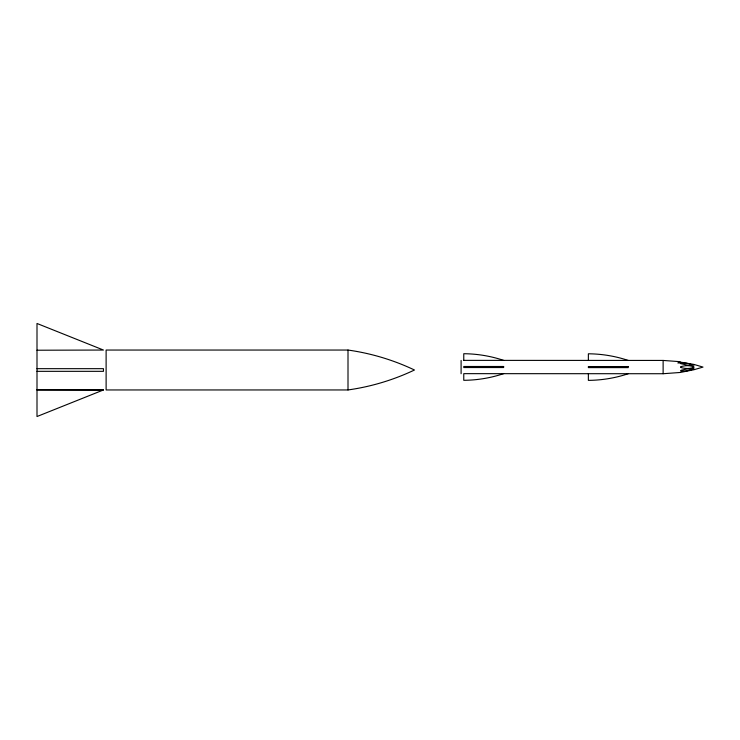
<?xml version="1.0" encoding="UTF-8"?>
<svg xmlns="http://www.w3.org/2000/svg" width="740" height="740" viewBox="0 0 740 740"><rect width="100%" height="100%" fill="white"/><g stroke="black" fill="none" stroke-linecap="round" stroke-linejoin="round"><path stroke-width="1.11" d="M37 389.776L103.452 389.952L37 416.528L37 323.473L103.452 350.048L37 350.224M348.004 389.952C370.999 386.724 393.495 379.981 414.465 370C393.495 360.019 370.999 353.276 348.004 350.048L106.116 350.048L106.116 389.952L348.004 389.952L348.004 350.048M679.986 372.488L663.123 373.728L463.767 373.654L463.767 380.305A128.862 128.862 0 0 0 503.635 373.654M682.317 362.933L680.578 363.599L688.607 365.412L693.935 365.199L686.655 363.275L677.803 362.933M463.767 360.371L663.123 360.436L679.986 361.675M678.404 361.768L693.935 364.422L703 367.086L693.926 369.741L680.578 372.396M37 368.668L103.452 368.668L103.452 371.332L37 371.332M37 389.952L103.452 389.952M663.123 360.436L663.123 373.728M588.365 360.436L588.365 353.794A128.862 128.862 0 0 1 628.241 360.436M588.365 373.728L588.365 380.369A128.862 128.862 0 0 0 628.241 373.728M463.767 360.51L463.767 353.72A128.862 128.862 0 0 1 503.635 360.371M461.103 360.436L461.103 373.728M693.935 367.086C690.004 369.14 684.74 368.668 680.578 367.429L680.578 366.735C684.74 365.495 690.004 365.024 693.935 367.086M693.935 368.964L686.979 370.842L680.578 371.055L681.17 370.25L686.979 368.964L693.935 368.964M503.635 366.485L463.767 366.485L463.767 367.539L503.635 367.539L503.635 366.485M628.241 366.55L588.365 366.55L588.365 367.614L628.241 367.614L628.241 366.55"/></g></svg>
